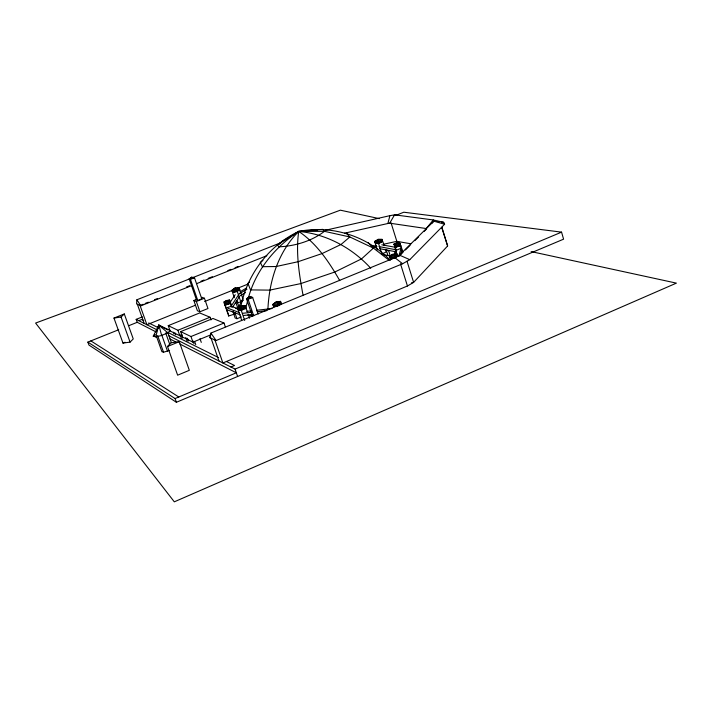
<?xml version="1.0" encoding="UTF-8"?>
<svg xmlns="http://www.w3.org/2000/svg" width="712" height="712" viewBox="0 0 712 712"><rect width="100%" height="100%" fill="white"/><g stroke="black" fill="none" stroke-linecap="round" stroke-linejoin="round"><path stroke-width="1.07" d="M189.428 278.953L136.891 299.779L136.57 303.873L140.834 305.84L191.457 285.699M267.89 309.595C269.127 281.133 278.143 251.906 298.72 231.427C331.765 224.778 367.134 235.921 390.336 260.396M236.847 291.35L236.58 289.446L235.12 287.933L231.854 290.407L232.21 291.448L234.017 291.92L236.847 291.35L239.437 288.6L239.081 287.559L235.12 287.933L231.854 290.407L236.58 289.446L239.081 287.559L237.203 287.942M278.25 305.555L278.018 303.499L276.318 301.826L272.794 304.513L273.177 305.653L275.117 306.16L278.25 305.555L280.973 302.529L280.599 301.398L276.318 301.826L272.794 304.513L278.018 303.499L280.599 301.398L276.425 302.217M209.969 337.719L210.912 333.074L394.884 257.708L399.485 255.118L433.83 221.183L444.6 224.244L409.783 259.666L402.636 263.734L216.074 340.532L209.924 337.702L210.912 333.074L216.074 340.532M344.475 233.207L387.88 223.506L389.909 215.665L394.573 214.837L433.297 219.955L443.701 222.322L444.6 224.244M245.533 308.839L247.749 300.42M248.301 298.319C255.555 270.542 274.966 247.046 298.72 231.427L322.821 229.353L324.45 231.329L349.832 236.971L373.426 248.079L388.814 260.04M167.756 329.914L158.829 325.108L155.697 336.865L153.249 336.206L158.829 325.108L170.266 330.537L167.783 332.807L161.651 335.477L155.697 336.865L157.681 335.699L163.537 352.218L169.554 350.429M400.242 255.661L401.737 250.508M398.738 256.284L401.061 248.355M240.887 306.427C247.295 274.236 268.887 245.471 298.72 231.427L324.45 231.329C311.642 241.217 294.804 246.13 278.748 246.85L277.511 244.741L298.72 231.427L300.562 231.712M395.124 254.558L396.335 250.588M156.8 330.991L158.829 325.108L167.783 332.807L165.727 333.02L169.741 344.377M193.228 277.315L189.196 278.908L190.442 279.344L194.483 277.742L191.475 277.288L190.442 279.344L197.74 300.42L201.763 298.8L194.483 277.742L191.475 277.288L189.196 278.908L196.476 299.93L197.74 300.42M387.88 223.506L389.704 223.185L394.573 214.837L396.584 215.335M237.096 309.026L242.196 300.989M229.362 303.552L230.136 302.36L229.593 300.055L226.558 300.508L224.102 301.879L224.618 304.193L226.06 304.656L229.362 303.552L229.264 302.814M235.432 302.831L236.998 301.087L238.787 306.356M232.735 306.988L239.597 296.415M239.41 293.522L230.919 306.507L227.466 307.468M230.047 302.502L235.209 294.697M396.255 256.685L397.394 254.976L397.047 253.864L392.98 254.237L389.606 256.836L389.953 257.949L391.796 258.465L394.991 257.815L397.394 254.976M399.574 245.729L400.5 244.483L399.325 242.4L396.655 242.73L393.834 244.225L394.991 246.316L396.272 246.824L399.574 245.729L399.067 245.124M245.711 307.032L244.51 308.563L241.626 309.934L237.87 309.133L237.488 308.029L241.03 305.875L245.328 305.929L245.711 307.032L240.896 309.32L237.87 309.133M382.504 240.469C381 242.979 377.538 243.94 374.948 242.534L374.619 241.484L378.063 239.401L382.175 239.419L382.504 240.469L378.25 242.489L374.948 242.534M389.704 223.185L426.239 228.543L433.297 219.955L433.83 221.183L431.623 223.559M279.54 244.18L282.495 240.896L287.381 238.618M167.507 346.504L170.88 342.792L179.273 341.698L189.33 370.32L177.635 375.18L167.507 346.504L179.273 341.698M441.894 227.217L447.625 245.969L413.619 282.379L407.451 285.993L222.883 362.969L214.944 340.007M130.082 342.125L133.251 338.93L124.306 313.956L113.973 318.077L122.98 343.086L130.082 342.125L121.058 317.009L124.306 313.956M399.174 256.115L402.289 253.027M405.413 249.939L410.085 245.311M414.767 240.683L418.665 236.82M424.121 231.418L426.461 229.104L426.239 228.543M153.249 336.206L155.145 334.507M396.344 257.344L397.741 256.089M391.707 257.806L390.292 259.061L395.641 257.975M278.784 305.768L281.356 303.659L279.264 304.068M280.973 302.529L278.401 304.638L273.177 305.653M249.609 281.952L247.901 283.305L250.517 289.9L269.723 290.131L300.847 283.581L334.88 271.993L361.58 258.865L373.426 248.079L367.979 242.463M262.924 260.316L260.298 262.363L262.363 266.697L276.114 266.528L298.106 261.713L322.091 253.561L341.093 244.438L349.832 236.971L346.317 233.136M237.06 302.725L240.843 301.968L243.326 300.055L241.439 300.428M294.688 234.506L298.72 231.427C326.327 233.937 352.191 247.918 370.765 268.273M239.437 288.6L236.936 290.487L232.21 291.448M234.346 297.696L232.566 292.49L237.301 291.528L239.802 289.642L242.979 299.013M252.44 316.288L246.494 298.728L249.164 296.913L252.627 297.447L258.225 314.01M240.122 295.774L245.462 292.614M239.463 293.664L246.939 289.25M239.971 291.858L246.521 288.004M382.736 253.623L386.135 251.995L385.477 249.894M242.294 305.751L237.488 308.029L240.523 308.216L245.328 305.929L241.03 305.875L240.523 308.216L241.626 309.934M377.262 249.859L375.277 243.584L376.977 242.774M241.662 320.267L238.244 310.236L240.167 309.328M375.277 243.584L378.57 243.54L382.833 241.519L384.151 245.702M238.244 310.236L241.27 310.432L246.085 308.136L247.456 312.159M378.019 239.873L374.619 241.484L377.921 241.439L382.175 239.419L378.063 239.401L377.921 241.439L378.766 243.139M118.681 329.745L87.87 342.098L175.072 398.551L236.34 372.794L179.842 344.012M87.87 342.098L88.956 345.071L176.398 402.28L563.584 239.17L561.563 232.139L403.802 212.212L395.569 215.514M230.928 367.018L234.533 365.505L226.425 361.491M168.477 335.601L235.067 369.092L561.563 232.139M224.004 323.034L212.995 318.469L180.688 331.605L190.976 336.536L224.004 323.034L225.286 326.772M233.812 312.372L233.287 312.586L235.138 318.006L236.963 318.727L241.359 316.929M392.285 255.199L390.31 256.008L388.636 250.686L386.305 250.25L387.978 255.546M180.688 331.605L182.619 337.096L192.943 342.161L211.357 334.604M386.305 250.25L386.803 250.046M210.948 319.946L210.013 317.232L199.689 312.942L168.255 325.651L170.132 330.982L179.816 335.726L181.969 334.854M233.287 312.586L235.627 313.066M388.636 250.686L389.126 250.49M396.985 249.957L399.993 248.728M253.712 315.861L248.096 299.28L249.164 296.913L252.627 297.447L248.096 299.28L246.494 298.728L251.016 296.895M168.255 325.651L177.902 330.27L210.013 317.232M196.85 299.28L193.842 300.491L197.393 310.735L199.93 311.776L207.975 308.527L204.424 298.239L201.861 297.269M122.98 343.086L125.036 342.258M138.796 320.676L141.75 319.492L143.744 320.48M128.979 325.615L137.229 322.305L156.053 331.899M193.842 300.491L196.361 301.479L204.424 298.239M195.337 305.261L146.903 324.752L140.05 305.475L143.148 304.247M204.611 301.532L233.465 289.918M238.618 287.844L247.892 284.115M137.229 322.305L136.17 319.359L142.347 316.885M145.212 303.419L148.31 302.191M154.504 299.725L157.601 298.497M186.517 286.989L189.615 285.761M200.98 281.24L204.077 280.012M208.207 278.365L212.336 276.728M227.831 270.56L230.928 269.332M235.058 267.685L238.155 266.457M196.619 283.643L266.867 255.697M192.525 277.733L281.124 242.623M399.325 242.4L393.834 244.225L394.991 246.316L400.5 244.483L399.663 243.477M396.344 252.253L394.501 246.379L395.329 247.393L400.838 245.569L402.992 252.44M234.177 314.17L228.659 315.995L224.992 305.27L230.51 303.437L230.332 302.2L231.329 305.11M236.464 301.238L236.998 301.087M235.636 308.563L237.763 307.967L235.966 302.68M312.372 230.412L315.416 229.718L317.49 230.225M325.517 230.234L389.909 215.665M192.721 278.125L194.483 277.742M383.812 244.172L396.842 241.35L410.895 243.789M246.494 298.728L248.541 298.301M250.58 297.874L252.627 297.447M391.716 254.958L397.047 253.864L394.946 255.742L389.606 256.836L392.98 254.237L394.946 255.742L395.293 256.863L389.953 257.949M411.536 282.806L413.619 282.379L407.006 261.206M237.906 290.024L239.802 289.642M273.55 306.783L277.733 305.973M113.973 318.077L121.058 317.009M371.984 246.192L376.265 245.578M373.791 247.117L377.004 246.655M246.859 311.367L251.238 310.877M256.721 310.263L272.046 308.554M242.81 313.289L251.567 312.319M257.05 311.714L266.911 310.619M243.504 315.505L252.911 314.482M248.079 315.318L252.279 315.487M244.065 308.02L246.085 308.136M437.204 221.459L439.375 221.744M441.538 222.037L443.701 222.322M381.801 244.803L395.658 247.34M378.953 246.583L395.925 249.752M379.585 248.675L396.593 251.906M382.362 254.433L390.888 256.124M379.371 218.646L340.345 210.174L35.6 323.061L174.306 501.827L676.4 283.127L531.134 251.594M163.537 352.218L161.927 351.737L156.453 336.295M230.813 306.062L238.823 309.053M227.635 308.136L239.552 312.666M227.377 309.898L240.389 314.9M399.485 255.118L409.783 259.666M148.719 322.954L158.687 327.894M167.649 332.335L218.459 357.54M136.17 319.359L156.604 329.629M169.937 338.965L175.882 342M90.86 340.897L178.792 396.985M394.884 257.708L402.636 263.734M400.838 245.569L400.002 244.554L402.138 251.407M395.774 246.218L396.272 246.824M136.891 299.779L140.834 305.84M339.775 280.653C329.131 262.096 316.778 243.495 298.72 231.427C295.64 252.787 299.218 274.414 303.089 295.444M447.625 245.969L441.769 227.609M137.354 304.229L144.162 323.373M175.072 398.551L176.398 402.28M167.792 332.513L171.423 342.81M167.534 351.31L161.686 334.774L161.651 335.477L158.829 325.108M185.761 337.452L187.042 341.11M181.64 335.441L182.592 338.164M180.02 334.658L181.293 338.271M177.902 330.27L179.816 335.726M175.045 332.976L175.677 334.756M173.479 332.21L174.111 333.99M194.794 341.849L195.773 344.653M193.077 341.012L194.047 343.807M190.976 336.536L192.943 342.161M187.416 338.262L188.386 341.012M196.361 301.479L199.93 311.776M199.983 338.654L201.282 342.383M191.475 277.288L191.84 278.321M211.072 338.227L218.958 360.993M235.067 369.092L237.612 376.497M235.102 313.28L236.963 318.727M230.51 303.437L231.845 307.335M233.171 311.242L233.839 313.191M228.16 313.743L224.832 304.024L224.992 305.27M248.132 314.17L249.494 318.184M237.301 291.528L240.843 301.968M234.373 288.52L234.729 289.562M241.27 310.432L244.697 320.489M378.57 243.54L381.89 254.033M395.329 247.393L396.557 251.327M400.455 263.68L407.451 285.993M394.412 251.327L395.249 253.988M391.048 222.847L396.842 241.35M228.499 314.713L228.659 315.995M396.655 242.73L394.653 245.231L400.162 243.397L396.655 242.73M226.558 300.508L224.253 303.116L229.771 301.283L229.593 300.055L224.102 301.879L224.618 304.193L230.136 302.36L229.771 301.283L226.558 300.508"/></g></svg>
